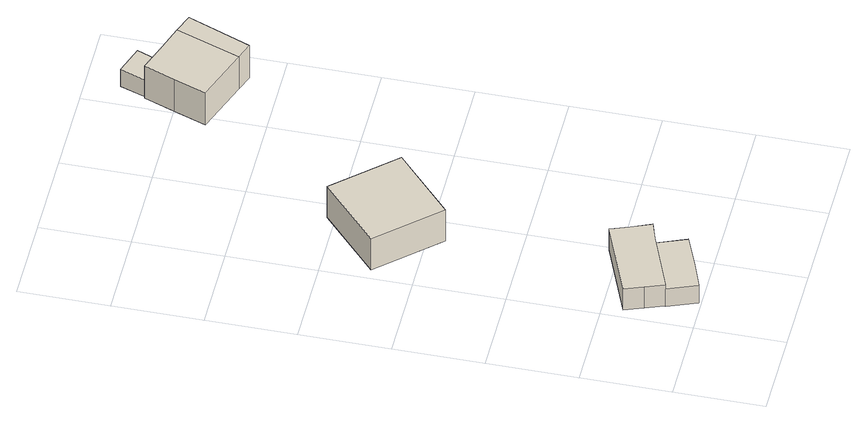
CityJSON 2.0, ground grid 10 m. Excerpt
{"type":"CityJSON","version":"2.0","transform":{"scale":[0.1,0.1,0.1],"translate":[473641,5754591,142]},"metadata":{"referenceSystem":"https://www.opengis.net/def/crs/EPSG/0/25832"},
"CityObjects":{
"building1":{"type":"Building","attributes":{"Gemeindeschluessel":"05711000","BezugspunktDach":"2000","function":"51009_1610","measuredHeight":2.5},"address":[{"country":"Germany"}],"geometry":[{"type":"Solid","lod":"1","boundaries":[[[[0,1,2,3,4]],[[5,6,7,8,9]],[[5,9,4,3]],[[6,5,3,2]],[[7,6,2,1]],[[8,7,1,0]],[[9,8,0,4]]]]}]},
"building2":{"type":"Building","attributes":{"Gemeindeschluessel":"05711000","BezugspunktDach":"2000","function":"31001_1310","measuredHeight":3.37},"address":[{"country":"Germany"}],"geometry":[{"type":"Solid","lod":"1","boundaries":[[[[10,11,12,13,14,15,16]],[[17,18,19,20,21,22,23]],[[17,23,16,15]],[[18,17,15,14]],[[19,18,14,13]],[[20,19,13,12]],[[21,20,12,11]],[[22,21,11,10]],[[23,22,10,16]]]]}]},
"building3":{"type":"Building","attributes":{"Gemeindeschluessel":"05711000","BezugspunktDach":"2000","function":"31001_1310","measuredHeight":5.4},"address":[{"country":"Germany"}],"geometry":[{"type":"Solid","lod":"1","boundaries":[[[[24,25,26,27]],[[28,29,30,31]],[[28,31,27,26]],[[29,28,26,25]],[[30,29,25,24]],[[31,30,24,27]]]]}]},
"building4":{"type":"Building","attributes":{"Gemeindeschluessel":"05711000","function":"31001_1310"},"address":[{"country":"Germany","locality":"Bielefeld","thoroughfareNumber":"48","thoroughfareName":"Markengrund"}],"children":["building4-1","building4-2","building4-3"]},
"building4-1":{"type":"BuildingPart","attributes":{"BezugspunktDach":"2000","measuredHeight":5.83},"parents":["building4"],"geometry":[{"type":"Solid","lod":"1","boundaries":[[[[32,33,34,35,36,37,38]],[[39,40,41,42,43,44,45]],[[39,45,38,37]],[[40,39,37,36]],[[41,40,36,35]],[[42,41,35,34]],[[43,42,34,33]],[[44,43,33,32]],[[45,44,32,38]]]]}]},
"building4-2":{"type":"BuildingPart","attributes":{"BezugspunktDach":"2000","measuredHeight":2.42},"address":[{"country":"Germany","locality":"Bielefeld","thoroughfareNumber":"48","thoroughfareName":"Markengrund"}],"parents":["building4"],"geometry":[{"type":"Solid","lod":"1","boundaries":[[[[46,47,48,49]],[[50,51,52,53]],[[50,53,49,48]],[[51,50,48,47]],[[52,51,47,46]],[[53,52,46,49]]]]}]},
"building4-3":{"type":"BuildingPart","attributes":{"BezugspunktDach":"2000","measuredHeight":5.85},"address":[{"country":"Germany","locality":"Bielefeld","thoroughfareNumber":"48","thoroughfareName":"Markengrund"}],"parents":["building4"],"geometry":[{"type":"Solid","lod":"1","boundaries":[[[[32,37,54,55]],[[56,39,44,57]],[[56,57,55,54]],[[39,56,54,37]],[[44,39,37,32]],[[57,44,32,55]]]]}]}
},
"vertices":[
[105,29,30],[92,62,30],[26,36,30],[39,3,30],[71,15,30],[39,3,5],[26,36,5],[92,62,5],[105,29,5],[71,15,5],
[113,69,36],[104,91,36],[96,112,36],[10,78,36],[18,57,36],[26,36,36],[92,62,36],[26,36,6],[18,57,6],[10,78,6],[96,112,6],[104,91,6],[113,69,6],[92,62,6],
[74,408,56],[6,346,56],[66,280,56],[134,342,56],[66,280,12],[6,346,12],[74,408,12],[134,342,12],
[270,612,58],[240,622,58],[209,633,58],[196,598,58],[183,562,58],[244,540,58],[257,576,58],[244,540,12],[183,562,12],[196,598,12],[209,633,12],[240,622,12],[270,612,12],[257,576,12],
[219,661,38],[209,633,38],[240,622,38],[251,650,38],[240,622,14],[209,633,14],[219,661,14],[251,650,14],
[263,533,58],[291,604,58],[263,533,12],[291,604,12]
]}
